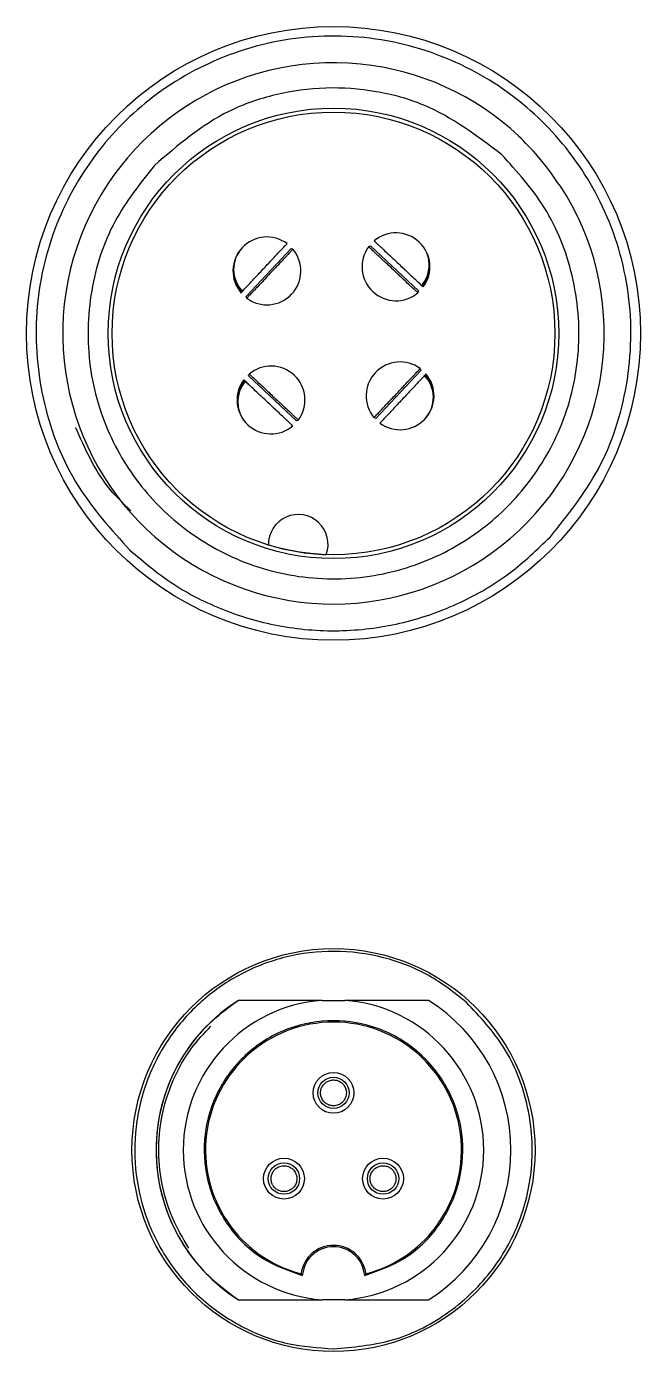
# Model space of a CAD drawing. Header units: millimetres. Extents: x 0 to 279, y 0 to 216.
# Drawn here: x 58.26 to 62.77, y 52.96 to 62.69 of the extents above; entities that cross this region are included whole.
import ezdxf

# ---------------------------------------------------------------- set-up
doc = ezdxf.new("R2010")
doc.units = ezdxf.units.MM

msp = doc.modelspace()

# ---------------------------------------------------------------- linework, layer by layer
at = {"color": 7, "linetype": 'Continuous', "lineweight": 25}
for p, q in [((59.8692, 60.7099), (60.2001, 61.0624)), ((60.2001, 61.0624), (60.2134, 61.0578)), ((60.7834, 61.0809), (61.1359, 60.75)), ((61.0093, 60.9314), (60.9724, 60.966)), ((61.1359, 60.75), (61.1313, 60.7367)), ((61.1544, 60.1667), (60.8236, 59.8142)), ((59.8877, 60.1266), (59.8923, 60.1399)), ((60.2403, 59.7957), (59.8877, 60.1266)), ((61.005, 59.9409), (61.0395, 59.9777)), ((60.0144, 59.9452), (60.0512, 59.9106)), ((60.8236, 59.8142), (60.8103, 59.8188)), ((60.4279, 55.5383), (59.813, 55.5383)), ((60.4279, 55.5383), (60.5958, 55.5383)), ((61.2106, 55.5383), (60.5958, 55.5383)), ((59.813, 53.3383), (60.4279, 53.3383)), ((60.5958, 53.3383), (60.4279, 53.3383))]:
    msp.add_line(p, q, dxfattribs=at)
at = {"color": 7, "linetype": 'Continuous', "lineweight": 25, "flags": 128}
for points in [[(60.7704, 61.0755), (60.7743, 61.0771), (60.7834, 61.0809)], [(59.8746, 60.6969), (59.873, 60.7008), (59.8692, 60.7099)], [(61.149, 60.1797), (61.1507, 60.1758), (61.1544, 60.1667)], [(60.2532, 59.8011), (60.2493, 59.7995), (60.2402, 59.7957)]]:
    msp.add_lwpolyline(points, dxfattribs=at)
at = {"color": 7, "linetype": 'Continuous', "lineweight": 25}
for centre, radius in [((60.5118, 60.4383), 2.2547), ((60.5118, 60.4383), 1.6547), ((60.5118, 60.4383), 1.6262), ((60.5118, 54.4383), 1.48), ((60.5118, 54.8583), 0.15), ((60.5118, 54.8583), 0.115), ((60.1481, 54.2283), 0.15), ((60.1481, 54.2283), 0.115), ((60.8756, 54.2283), 0.15), ((60.8756, 54.2283), 0.115)]:
    msp.add_circle(centre, radius, dxfattribs=at)
for centre, radius, start, end in [((60.5118, 60.4383), 1.9884, 84.30223, 32.96553), ((60.5118, 60.4383), 1.9884, 46.81667, 84.30223), ((60.0227, 60.8973), 0.2492, 53.54981, 220.08528), ((60.9709, 60.9274), 0.2492, 323.54981, 130.08528), ((60.018, 60.9017), 0.2428, 136.81499, 221.428), ((60.0103, 60.909), 0.2321, 136.81667, 225.28685), ((60.0227, 60.8973), 0.2492, 316.81648, 40.09744), ((60.9709, 60.9274), 0.2492, 143.53809, 226.81685), ((60.9753, 60.9321), 0.2428, 322.20709, 46.81531), ((60.9826, 60.9399), 0.2321, 318.34649, 46.81667), ((60.9709, 60.9274), 0.2492, 226.81648, 310.09744), ((60.0227, 60.8973), 0.2492, 233.53809, 316.81685), ((60.0528, 59.9492), 0.2492, 46.81648, 130.09744), ((61.0009, 59.9793), 0.2492, 53.53809, 136.81685), ((60.0528, 59.9492), 0.2492, 143.54981, 310.08528), ((60.0484, 59.9445), 0.2428, 142.20709, 226.82091), ((60.0411, 59.9367), 0.2321, 138.34649, 226.81667), ((60.0528, 59.9492), 0.2492, 323.53809, 46.81685), ((61.0009, 59.9793), 0.2492, 136.81648, 220.09744), ((61.0009, 59.9793), 0.2492, 233.54981, 40.08528), ((61.0134, 59.9676), 0.2321, 316.81667, 45.28685), ((61.0056, 59.9749), 0.2428, 316.80791, 41.428), ((60.2528, 58.8886), 0.2193, 340.02986, 180.99091), ((60.5118, 60.4383), 1.6255, 252.88586, 268.13491), ((60.5118, 54.4383), 1.3032, 122.42692, 237.57308), ((60.5118, 54.4383), 1.1032, 94.36506, 265.63494), ((60.5118, 54.4383), 1.1032, 274.36506, 85.63494), ((60.5118, 54.4383), 1.3032, 302.42692, 57.57308), ((60.5118, 54.4383), 0.94, 284.66874, 255.33126), ((60.5118, 53.4983), 0.24, 7.33436, 172.66564)]:
    msp.add_arc(centre, radius, start, end, dxfattribs=at)
for points, knots in [([(62.1047, 58.9433), (62.2316, 59.1026), (62.495, 59.4334), (62.6963, 60.0611), (62.7118, 60.7335), (62.5226, 61.3712), (62.172, 61.902), (61.695, 62.3097), (61.1076, 62.5747), (60.4415, 62.6566), (59.7819, 62.5326), (59.2124, 62.2309), (58.7622, 61.7938), (58.4459, 61.2419), (58.2976, 60.5935), (58.3557, 59.9235), (58.5963, 59.3098), (58.8802, 58.9963), (59.0169, 58.8454)], [0, 0, 0, 0, 0.059177, 0.1228891, 0.1886135, 0.2533163, 0.3142285, 0.3721828, 0.4346196, 0.5, 0.5653804, 0.6278172, 0.6857715, 0.7466837, 0.8113865, 0.8771109, 0.940823, 1, 1, 1, 1]), ([(61.7458, 61.7531), (61.5639, 61.8908), (61.2841, 62.1025), (60.8241, 62.2259), (60.4542, 62.2539), (60.0869, 62.2025), (59.6356, 62.0502), (59.3698, 61.8212), (59.197, 61.6723)], [0, 0, 0, 0, 0.239457, 0.368361, 0.5, 0.631639, 0.760543, 1, 1, 1, 1]), ([(62.1779, 61.5192), (62.1247, 61.5956), (62.0331, 61.7272), (61.9193, 61.84), (61.8716, 61.8874)], [0, 0, 0, 0, 0.580232, 1, 1, 1, 1]), ([(59.197, 61.6723), (59.0923, 61.5408), (58.8749, 61.2677), (58.7088, 60.7496), (58.696, 60.1947), (58.8521, 59.6683), (59.1415, 59.2302), (59.5352, 58.8937), (60.0201, 58.675), (60.5699, 58.6073), (61.1143, 58.7097), (61.5843, 58.9587), (61.956, 59.3195), (62.217, 59.7751), (62.3394, 60.3102), (62.2915, 60.8633), (62.0929, 61.3698), (61.8586, 61.6285), (61.7458, 61.7531)], [0, 0, 0, 0, 0.059177, 0.122889, 0.188614, 0.253316, 0.314228, 0.372183, 0.43462, 0.5, 0.56538, 0.627817, 0.685772, 0.746684, 0.811386, 0.877111, 0.940823, 1, 1, 1, 1]), ([(60.0014, 60.9173), (60.0113, 60.9279), (60.026, 60.9436), (60.0604, 60.9802), (60.0908, 61.0125), (60.1166, 61.0401), (60.1351, 61.0598), (60.1474, 61.0729), (60.1576, 61.0838), (60.1651, 61.0918), (60.1698, 61.0967), (60.1704, 61.0975), (60.1708, 61.0978)], [0, 0, 0, 0, 0.2504797, 0.3744171, 0.4994734, 0.6243045, 0.6858396, 0.7496369, 0.8113949, 0.8749046, 0.9372405, 1, 1, 1, 1]), ([(60.2134, 61.0578), (60.2131, 61.0574), (60.2125, 61.0566), (60.208, 61.0515), (60.2006, 61.0435), (60.1905, 61.0325), (60.1783, 61.0194), (60.1599, 60.9996), (60.134, 60.972), (60.1036, 60.9397), (60.069, 60.9032), (60.054, 60.8877), (60.044, 60.8774)], [0, 0, 0, 0, 0.062759, 0.125095, 0.188271, 0.250363, 0.313837, 0.375696, 0.500527, 0.625583, 0.74952, 1, 1, 1, 1]), ([(60.9509, 60.9061), (60.9402, 60.9158), (60.9243, 60.9304), (60.8874, 60.9646), (60.8551, 60.9948), (60.8275, 61.0207), (60.8079, 61.0393), (60.7949, 61.0516), (60.7841, 61.062), (60.7762, 61.0696), (60.7714, 61.0744), (60.7707, 61.0751), (60.7704, 61.0755)], [0, 0, 0, 0, 0.2504802, 0.3744176, 0.4994738, 0.6243048, 0.6858398, 0.7496371, 0.811395, 0.8749047, 0.9372406, 1, 1, 1, 1]), ([(60.8104, 61.1181), (60.8107, 61.1178), (60.8115, 61.1171), (60.8164, 61.1124), (60.8244, 61.1049), (60.8353, 61.0947), (60.8483, 61.0825), (60.8681, 61.064), (60.8957, 61.0381), (60.928, 61.0078), (60.9646, 60.9734), (60.9803, 60.9586), (60.9909, 60.9487)], [0, 0, 0, 0, 0.0627593, 0.125095, 0.1882704, 0.2503632, 0.3138363, 0.3756962, 0.5005268, 0.6255827, 0.7495197, 1, 1, 1, 1]), ([(60.9909, 60.9487), (61.0014, 60.9388), (61.0171, 60.9241), (61.0538, 60.8897), (61.0861, 60.8594), (61.1136, 60.8335), (61.1334, 60.815), (61.1464, 60.8028), (61.1573, 60.7925), (61.1653, 60.785), (61.1703, 60.7804), (61.171, 60.7797), (61.1713, 60.7794)], [0, 0, 0, 0, 0.25048, 0.374417, 0.499473, 0.624304, 0.68584, 0.749637, 0.811395, 0.874905, 0.937241, 1, 1, 1, 1]), ([(59.832, 60.7369), (59.8324, 60.7372), (59.833, 60.7379), (59.8377, 60.7429), (59.8452, 60.7509), (59.8554, 60.7618), (59.8676, 60.7748), (59.8862, 60.7945), (59.9121, 60.8221), (59.9424, 60.8544), (59.9768, 60.8911), (59.9915, 60.9068), (60.0014, 60.9173)], [0, 0, 0, 0, 0.062759, 0.125095, 0.18827, 0.250363, 0.313836, 0.375696, 0.500527, 0.625583, 0.74952, 1, 1, 1, 1]), ([(60.044, 60.8774), (60.0343, 60.8667), (60.0198, 60.8507), (59.9856, 60.8139), (59.9553, 60.7816), (59.9294, 60.754), (59.9108, 60.7344), (59.8985, 60.7214), (59.8882, 60.7106), (59.8806, 60.7027), (59.8758, 60.6978), (59.875, 60.6972), (59.8746, 60.6969)], [0, 0, 0, 0, 0.2504802, 0.3744176, 0.4994738, 0.6243048, 0.6858398, 0.7496371, 0.811395, 0.8749047, 0.9372406, 1, 1, 1, 1]), ([(61.1313, 60.7367), (61.1309, 60.737), (61.1302, 60.7376), (61.1251, 60.7422), (61.117, 60.7495), (61.106, 60.7597), (61.0929, 60.7718), (61.0731, 60.7903), (61.0455, 60.8161), (61.0132, 60.8465), (60.9768, 60.8811), (60.9612, 60.8961), (60.9509, 60.9061)], [0, 0, 0, 0, 0.062759, 0.125095, 0.188271, 0.250363, 0.313837, 0.375696, 0.500527, 0.625583, 0.74952, 1, 1, 1, 1]), ([(60.9796, 59.9993), (60.9894, 60.0099), (61.0039, 60.0259), (61.0381, 60.0627), (61.0683, 60.0951), (61.0942, 60.1226), (61.1128, 60.1423), (61.1251, 60.1552), (61.1355, 60.166), (61.1431, 60.1739), (61.1479, 60.1788), (61.1486, 60.1794), (61.149, 60.1797)], [0, 0, 0, 0, 0.2504802, 0.3744176, 0.4994738, 0.6243048, 0.6858398, 0.7496371, 0.811395, 0.8749047, 0.9372406, 1, 1, 1, 1]), ([(60.0328, 59.9279), (60.0223, 59.9378), (60.0065, 59.9525), (59.9699, 59.9869), (59.9376, 60.0172), (59.91, 60.0431), (59.8903, 60.0616), (59.8773, 60.0738), (59.8664, 60.0841), (59.8584, 60.0916), (59.8534, 60.0963), (59.8527, 60.0969), (59.8523, 60.0973)], [0, 0, 0, 0, 0.25048, 0.374417, 0.499473, 0.624304, 0.68584, 0.749637, 0.811395, 0.874905, 0.937241, 1, 1, 1, 1]), ([(59.8923, 60.1399), (59.8927, 60.1396), (59.8935, 60.139), (59.8986, 60.1344), (59.9067, 60.1271), (59.9177, 60.1169), (59.9308, 60.1048), (59.9506, 60.0863), (59.9782, 60.0605), (60.0104, 60.0301), (60.0469, 59.9955), (60.0624, 59.9805), (60.0728, 59.9705)], [0, 0, 0, 0, 0.0627593, 0.1250951, 0.1882705, 0.2503634, 0.3138365, 0.3756964, 0.5005272, 0.6255831, 0.7495202, 1, 1, 1, 1]), ([(61.1916, 60.1397), (61.1913, 60.1394), (61.1906, 60.1387), (61.1859, 60.1337), (61.1785, 60.1257), (61.1682, 60.1148), (61.156, 60.1018), (61.1375, 60.0821), (61.1116, 60.0545), (61.0813, 60.0222), (61.0469, 59.9855), (61.0321, 59.9698), (61.0222, 59.9593)], [0, 0, 0, 0, 0.062759, 0.125095, 0.18827, 0.250363, 0.313836, 0.375696, 0.500527, 0.625583, 0.74952, 1, 1, 1, 1]), ([(60.0728, 59.9705), (60.0834, 59.9608), (60.0994, 59.9462), (60.1362, 59.912), (60.1686, 59.8818), (60.1961, 59.8559), (60.2158, 59.8373), (60.2287, 59.825), (60.2395, 59.8147), (60.2474, 59.807), (60.2523, 59.8022), (60.2529, 59.8015), (60.2532, 59.8011)], [0, 0, 0, 0, 0.25048, 0.374418, 0.499474, 0.624305, 0.68584, 0.749637, 0.811395, 0.874905, 0.937241, 1, 1, 1, 1]), ([(60.8103, 59.8188), (60.8106, 59.8192), (60.8111, 59.82), (60.8157, 59.8251), (60.8231, 59.8332), (60.8332, 59.8441), (60.8453, 59.8572), (60.8638, 59.877), (60.8896, 59.9047), (60.92, 59.9369), (60.9546, 59.9734), (60.9696, 59.9889), (60.9796, 59.9993)], [0, 0, 0, 0, 0.062759, 0.125095, 0.188271, 0.250363, 0.313837, 0.375696, 0.500527, 0.625583, 0.74952, 1, 1, 1, 1]), ([(60.2133, 59.7585), (60.2129, 59.7589), (60.2122, 59.7595), (60.2072, 59.7642), (60.1992, 59.7717), (60.1883, 59.7819), (60.1753, 59.7941), (60.1556, 59.8127), (60.128, 59.8385), (60.0957, 59.8689), (60.059, 59.9033), (60.0433, 59.918), (60.0328, 59.9279)], [0, 0, 0, 0, 0.062759, 0.125095, 0.18827, 0.250363, 0.313836, 0.375696, 0.500527, 0.625583, 0.74952, 1, 1, 1, 1]), ([(61.0222, 59.9593), (61.0124, 59.9487), (60.9976, 59.933), (60.9632, 59.8964), (60.9329, 59.8641), (60.907, 59.8365), (60.8885, 59.8168), (60.8763, 59.8038), (60.866, 59.7928), (60.8586, 59.7849), (60.8539, 59.7799), (60.8532, 59.7792), (60.8529, 59.7788)], [0, 0, 0, 0, 0.25048, 0.374417, 0.499473, 0.624304, 0.68584, 0.749637, 0.811395, 0.874905, 0.937241, 1, 1, 1, 1]), ([(59.0224, 59.1345), (58.963, 59.1925), (58.786, 59.3654), (58.686, 59.5938), (58.6195, 59.7455)], [0, 0, 0, 0, 0.335958, 1, 1, 1, 1]), ([(59.0169, 58.8454), (59.1189, 58.7594), (59.329, 58.5822), (59.709, 58.3922), (60.1324, 58.2712), (60.5816, 58.2394), (61.0278, 58.2996), (61.4427, 58.4472), (61.8099, 58.6609), (62.0084, 58.851), (62.1047, 58.9433)], [0, 0, 0, 0, 0.116516, 0.240011, 0.368641, 0.5, 0.631359, 0.759989, 0.883484, 1, 1, 1, 1]), ([(61.4886, 55.5234), (61.399, 55.5937), (61.2152, 55.7378), (60.8794, 55.8658), (60.5185, 55.9137), (60.1597, 55.87), (59.8316, 55.7453), (59.544, 55.5495), (59.3061, 55.2875), (59.1345, 54.9669), (59.0475, 54.6138), (59.049, 54.2599), (59.1319, 53.922), (59.2922, 53.6098), (59.5297, 53.3373), (59.83, 53.1314), (60.1652, 53.0018), (60.3982, 52.986), (60.5118, 52.9783)], [0, 0, 0, 0, 0.060267, 0.123596, 0.188239, 0.252219, 0.313675, 0.373097, 0.43558, 0.5, 0.56442, 0.626903, 0.686325, 0.747781, 0.811761, 0.876404, 0.939733, 1, 1, 1, 1]), ([(59.813, 55.5383), (59.7254, 55.4728), (59.55, 55.3419), (59.3581, 55.0717), (59.2356, 54.7659), (59.1959, 54.4383), (59.2354, 54.1106), (59.3583, 53.805), (59.55, 53.5346), (59.7253, 53.4037), (59.813, 53.3383)], [0, 0, 0, 0, 0.1250321, 0.2500658, 0.3749324, 0.5000063, 0.6250612, 0.7499303, 0.8749755, 1, 1, 1, 1]), ([(60.5118, 52.9783), (60.6549, 52.9906), (60.9479, 53.0157), (61.352, 53.2175), (61.6782, 53.5232), (61.8946, 53.9076), (61.9909, 54.3381), (61.953, 54.7835), (61.7877, 55.2039), (61.5868, 55.4186), (61.4886, 55.5234)], [0, 0, 0, 0, 0.122124, 0.25, 0.377876, 0.5, 0.622124, 0.75, 0.877876, 1, 1, 1, 1]), ([(59.4493, 53.7184), (59.4048, 53.7933), (59.316, 53.943), (59.2431, 54.1956), (59.2197, 54.4562), (59.2496, 54.7168), (59.3325, 54.9648), (59.4526, 55.1814), (59.5622, 55.296), (59.6117, 55.3477)], [0, 0, 0, 0, 0.146575, 0.293148, 0.439705, 0.586299, 0.732841, 0.879435, 1, 1, 1, 1]), ([(60.7411, 53.5164), (60.8459, 53.5541), (61.0627, 53.6323), (61.3127, 53.8886), (61.456, 54.211), (61.4742, 54.5563), (61.3733, 54.8864), (61.1563, 55.1666), (60.8519, 55.3478), (60.5118, 55.4079), (60.1718, 55.3478), (59.8673, 55.1666), (59.6504, 54.8864), (59.5495, 54.5563), (59.5676, 54.211), (59.711, 53.8886), (59.9609, 53.6323), (60.1778, 53.5541), (60.2825, 53.5164)], [0, 0, 0, 0, 0.0604042, 0.125, 0.1895958, 0.25, 0.3104042, 0.375, 0.4395958, 0.5, 0.5604042, 0.625, 0.6895958, 0.75, 0.8104042, 0.875, 0.9395958, 1, 1, 1, 1]), ([(60.5118, 54.7633), (60.5027, 54.764), (60.4843, 54.7655), (60.4587, 54.7781), (60.4369, 54.7971), (60.4226, 54.822), (60.4159, 54.8489), (60.4173, 54.8764), (60.4263, 54.9033), (60.4437, 54.9264), (60.4668, 54.9438), (60.4936, 54.9528), (60.5211, 54.9543), (60.548, 54.9475), (60.573, 54.9333), (60.592, 54.9115), (60.6047, 54.8859), (60.6061, 54.8675), (60.6068, 54.8583)], [0, 0, 0, 0, 0.0613782, 0.1228797, 0.1879769, 0.2533177, 0.3126244, 0.3721723, 0.4359597, 0.4999945, 0.5637819, 0.6278169, 0.6871237, 0.7466718, 0.8117687, 0.8771093, 0.9384932, 1, 1, 1, 1]), ([(60.6068, 54.8583), (60.6055, 54.8464), (60.6036, 54.828), (60.5918, 54.8058), (60.5796, 54.7908), (60.5644, 54.7784), (60.5423, 54.7666), (60.5238, 54.7646), (60.5118, 54.7633)], [0, 0, 0, 0, 0.239444, 0.36822, 0.499999, 0.628777, 0.760556, 1, 1, 1, 1]), ([(60.1006, 54.3106), (60.1116, 54.3154), (60.1285, 54.3229), (60.1535, 54.3238), (60.1727, 54.3208), (60.191, 54.3138), (60.2123, 54.3006), (60.2233, 54.2855), (60.2304, 54.2758)], [0, 0, 0, 0, 0.239444, 0.36822, 0.499999, 0.628777, 0.760556, 1, 1, 1, 1]), ([(60.7933, 54.2758), (60.7985, 54.2834), (60.8089, 54.2986), (60.8326, 54.3145), (60.86, 54.3238), (60.8887, 54.3237), (60.9154, 54.3161), (60.9385, 54.3011), (60.9573, 54.2799), (60.9686, 54.2533), (60.9721, 54.2245), (60.9665, 54.1968), (60.954, 54.1723), (60.9347, 54.1523), (60.9099, 54.1379), (60.8815, 54.1322), (60.853, 54.1341), (60.8364, 54.1421), (60.8281, 54.146)], [0, 0, 0, 0, 0.061378, 0.12288, 0.187977, 0.253318, 0.312624, 0.372172, 0.43596, 0.499994, 0.563782, 0.627817, 0.687124, 0.746672, 0.811769, 0.877109, 0.938493, 1, 1, 1, 1]), ([(60.2304, 54.2758), (60.2343, 54.2675), (60.2422, 54.2509), (60.2442, 54.2224), (60.2385, 54.194), (60.2241, 54.1692), (60.2042, 54.1499), (60.1797, 54.1374), (60.1519, 54.1317), (60.1232, 54.1352), (60.0965, 54.1466), (60.0753, 54.1653), (60.0603, 54.1884), (60.0527, 54.215), (60.0526, 54.2438), (60.0619, 54.2712), (60.0778, 54.2949), (60.093, 54.3054), (60.1006, 54.3106)], [0, 0, 0, 0, 0.061378, 0.12288, 0.187977, 0.253318, 0.312624, 0.372172, 0.43596, 0.499994, 0.563782, 0.627817, 0.687124, 0.746672, 0.811769, 0.877109, 0.938493, 1, 1, 1, 1]), ([(60.8281, 54.146), (60.8183, 54.1531), (60.8034, 54.164), (60.7901, 54.1853), (60.7832, 54.2034), (60.7801, 54.2227), (60.7809, 54.2478), (60.7884, 54.2648), (60.7933, 54.2758)], [0, 0, 0, 0, 0.239444, 0.36822, 0.499999, 0.628777, 0.760556, 1, 1, 1, 1]), ([(60.7411, 53.5164), (60.7361, 53.5436), (60.7256, 53.6001), (60.6715, 53.6714), (60.5966, 53.7179), (60.5118, 53.7333), (60.427, 53.7179), (60.3522, 53.6714), (60.2981, 53.6001), (60.2876, 53.5436), (60.2825, 53.5164)], [0, 0, 0, 0, 0.120549, 0.25, 0.379451, 0.5, 0.620549, 0.75, 0.879451, 1, 1, 1, 1]), ([(60.2738, 53.5289), (60.2738, 53.5289), (60.2739, 53.5288), (60.2745, 53.5278), (60.2755, 53.5263), (60.2771, 53.5241), (60.2794, 53.5207), (60.2814, 53.518), (60.2825, 53.5164)], [0, 0, 0, 0, 0.106268, 0.221668, 0.350911, 0.497167, 0.709515, 1, 1, 1, 1]), ([(60.7411, 53.5164), (60.7423, 53.518), (60.7442, 53.5207), (60.7465, 53.5241), (60.7481, 53.5263), (60.7491, 53.5278), (60.7497, 53.5288), (60.7498, 53.5289), (60.7499, 53.5289)], [0, 0, 0, 0, 0.290679, 0.503145, 0.649295, 0.778454, 0.893786, 1, 1, 1, 1]), ([(60.5958, 53.3383), (60.699, 53.3383), (60.9067, 53.3383), (61.1089, 53.3383), (61.2106, 53.3383)], [0, 0, 0, 0, 0.496515, 1, 1, 1, 1])]:
    msp.add_open_spline(points, degree=3, knots=knots, dxfattribs=at)

doc.saveas('drawing.dxf')
